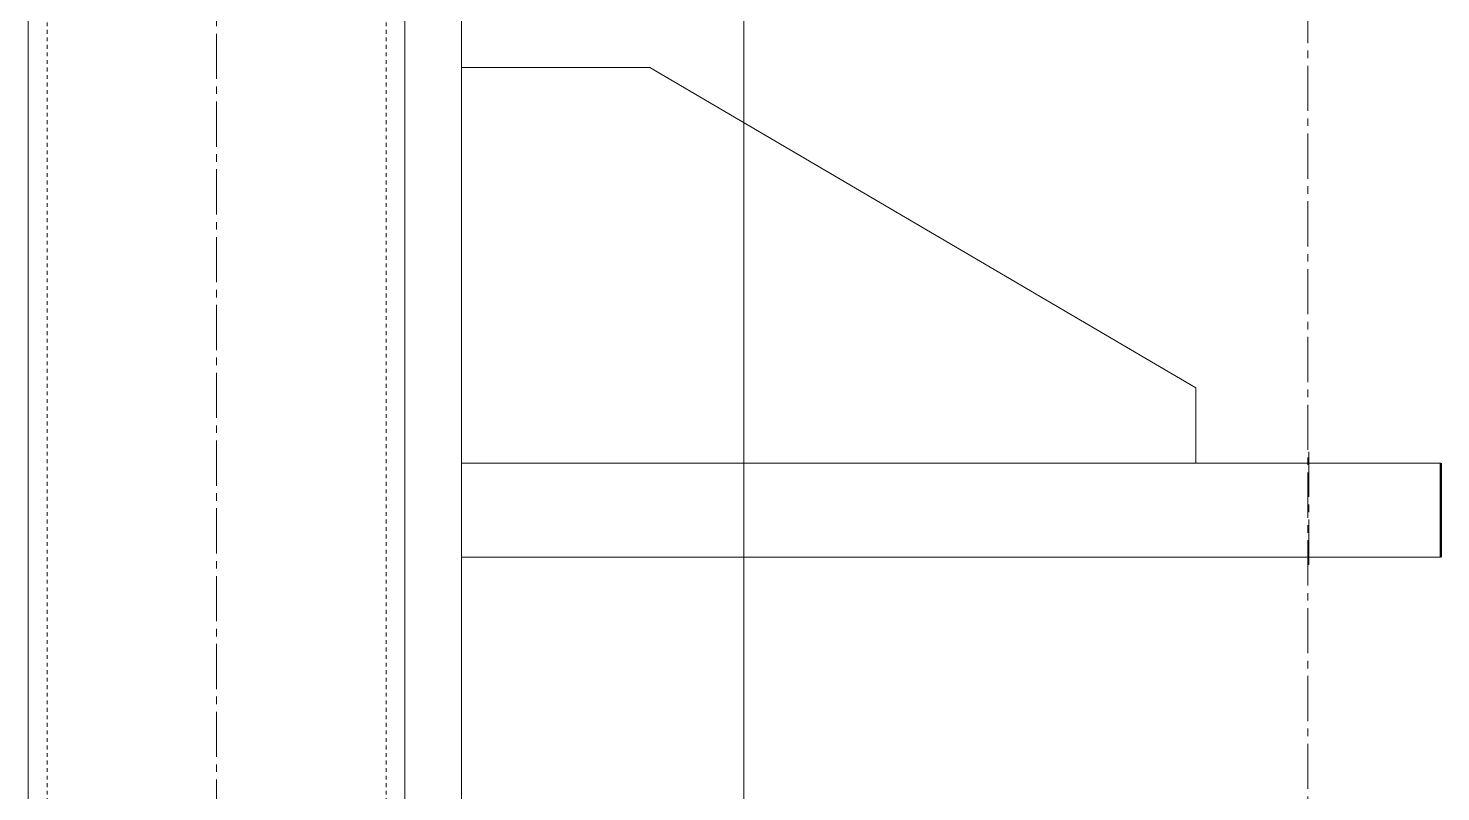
# Model space of a CAD drawing. Header units: millimetres. Extents: x -50460 to 50460, y -35640 to 35640.
# Drawn here: x -33544.7 to -33169.7, y 26231.7 to 26434.4 of the extents above; entities that cross this region are included whole.
import ezdxf

# ---------------------------------------------------------------- set-up
doc = ezdxf.new("R2010")
doc.units = ezdxf.units.MM
doc.linetypes.add('点画线', pattern=[18, 12, -2, 2, -2])
doc.linetypes.add('虚线', pattern=[2, 1, -1])
for name, color, linetype, lineweight in [('ACADSichtbare Kanten(DIN_Schmid)', 7, 'Continuous', 50), ('EB0', 7, 'Continuous', 15), ('中心线', 1, '点画线', 18), ('中心线层', 1, '点画线', 18), ('尺寸线层', 4, 'Continuous', 18), ('粗实线层', 7, 'Continuous', 15), ('粗实线层_1', 7, 'Continuous', 15), ('细实线层', 3, 'Continuous', 18), ('虚线层', 100, '虚线', 18)]:
    doc.layers.add(name, color=color, linetype=linetype, lineweight=lineweight)

# ---------------------------------------------------------------- blocks, each defined once
blk = doc.blocks.new('*X947')
at = {"layer": 'ACADSichtbare Kanten(DIN_Schmid)', "linetype": 'Continuous', "lineweight": 50}
blk.add_line((1050, 662), (1050, 687), dxfattribs=at)
at = {"layer": 'EB0'}
for p, q in [((675, 1050), (675, -200)), ((790, 1050), (790, -20)), ((790, 687), (1050, 687)), ((790, 662), (1050, 662))]:
    blk.add_line(p, q, dxfattribs=at)
at = {"layer": '中心线层', "linetype": '点画线', "lineweight": 18}
blk.add_line((725, 1053), (725, -203), dxfattribs=at)
at = {"layer": '中心线层'}
blk.add_line((1015, 690), (1015, 659), dxfattribs=at)
at = {"layer": '粗实线层'}
for p, q in [((790, 600), (790, 662)), ((984, 662), (1046, 662))]:
    blk.add_line(p, q, dxfattribs=at)
at = {"layer": '粗实线层_1'}
for p, q in [((775, 1050), (775, -200)), ((790, 792), (840, 792)), ((985, 707), (840, 792)), ((985, 707), (985, 687)), ((985, 687), (790, 687))]:
    blk.add_line(p, q, dxfattribs=at)
at = {"layer": '虚线层'}
for p, q in [((680, 1050), (680, -200)), ((770, 1050), (770, -200))]:
    blk.add_line(p, q, dxfattribs=at)
blk = doc.blocks.new('*X805')
at = {"layer": 'EB0'}
blk.add_line((-650, 6477.5), (-650, 377.5), dxfattribs=at)
at = {"layer": '中心线', "linetype": '点画线', "lineweight": 18}
blk.add_line((-500.25, 6547.5), (-500.25, 5095.45), dxfattribs=at)
at = {"layer": '细实线层'}
blk.add_blockref('*X947', (-1515, 4855), dxfattribs=at)

msp = doc.modelspace()

# ---------------------------------------------------------------- block references
at = {"layer": '尺寸线层'}
msp.add_blockref('*X805', (-32704.742, 20776.945), dxfattribs=at)

doc.saveas('drawing.dxf')
